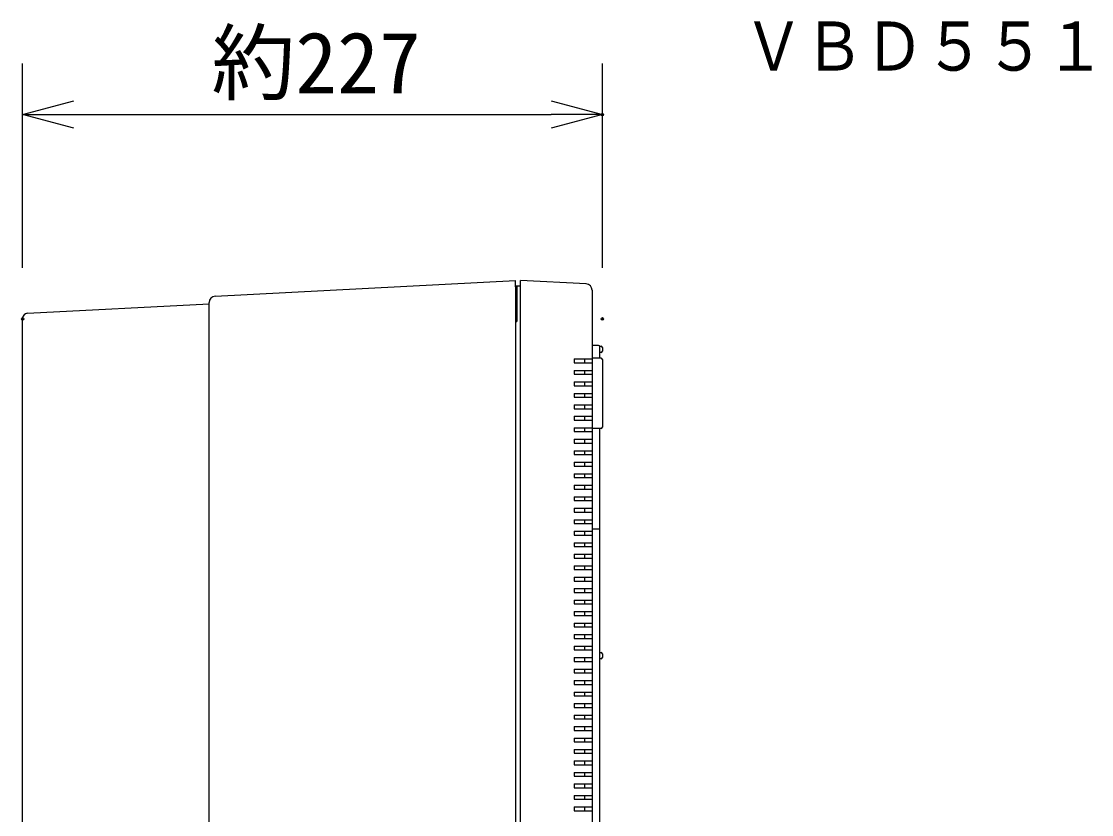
# Model space of a CAD drawing. Units: millimetres, scale not verified. Extents: x -63 to 63, y -57 to 57.
# Drawn here: x 21.16 to 63.07, y 17.57 to 48.64 of the extents above; entities that cross this region are included whole.
import ezdxf
from ezdxf.enums import TextEntityAlignment as Align

# ---------------------------------------------------------------- set-up
doc = ezdxf.new("R2010")
doc.units = ezdxf.units.MM
doc.header["$LTSCALE"] = 0.190236
doc.header["$PDMODE"] = 32
doc.header["$PDSIZE"] = 0.0951
for name, color, linetype in [('0-1_TOUROKU', 1, 'Continuous'), ('0-2_GAIKEI', 1, 'Continuous'), ('0-4_SUNPO', 3, 'Continuous'), ('0-5_DEFPOINTS', 7, 'Continuous')]:
    doc.layers.add(name, color=color, linetype=linetype)
doc.styles.add('ＭＳ ゴシック', font='')
doc.styles.get('ＭＳ ゴシック').set_extended_font_data('MS Gothic')

# ---------------------------------------------------------------- blocks, each defined once
blk = doc.blocks.new('_OPEN30')
at = {"layer": '0-5_DEFPOINTS'}
blk.add_line((0, 0), (-1, 0), dxfattribs=at)
blk.add_lwpolyline([(-1, 0.26795), (0, 0), (-1, -0.26795)], dxfattribs=at)

msp = doc.modelspace()

# ---------------------------------------------------------------- linework, layer by layer
at = {"layer": '0-2_GAIKEI', "color": 7}
for p, q in [((28.7476, 37.8765), (40.5107, 38.4929)), ((40.5107, 38.2433), (40.5107, 38.4929)), ((40.7107, 38.273), (40.5107, 38.273)), ((40.5107, 38.2433), (40.5107, -6.3824)), ((40.5607, 38.273), (40.5607, 36.8807)), ((40.7107, -6.6071), (40.7107, 38.493)), ((43.2738, 38.3587), (40.7107, 38.493)), ((40.5607, 38.093), (40.5107, 38.093)), ((43.5107, 38.109), (43.5107, -6.2902)), ((21.4002, 37.2025), (28.5107, 37.5729)), ((28.5107, -6.0744), (28.5107, 37.6268)), ((21.2107, -5.5422), (21.2107, 37.0028)), ((40.5107, 36.8806), (40.5607, 36.8807))]:
    msp.add_line(p, q, dxfattribs=at)
at = {"layer": '0-2_GAIKEI'}
for p, q in [((43.7607, 35.943), (43.5107, 35.943)), ((43.804, 35.9179), (43.8607, 35.9179)), ((43.8107, 35.443), (43.8107, 35.893)), ((43.8607, 35.6679), (43.8107, 35.6679)), ((43.9107, 35.8679), (43.9107, 35.7179)), ((42.8107, 35.418), (42.8107, 35.268)), ((42.8107, 35.418), (43.5107, 35.418)), ((43.2307, 35.268), (43.2307, 35.418)), ((43.8607, 35.443), (43.5107, 35.443)), ((43.9107, 35.393), (43.9107, 32.743)), ((42.8107, 34.968), (42.8107, 34.818)), ((42.8107, 34.968), (43.5107, 34.968)), ((43.2307, 34.818), (43.2307, 34.968)), ((42.8107, 34.518), (42.8107, 34.368)), ((42.8107, 34.518), (43.5107, 34.518)), ((43.2307, 34.368), (43.2307, 34.518)), ((42.8107, 34.068), (42.8107, 33.918)), ((42.8107, 34.068), (43.5107, 34.068)), ((43.2307, 33.918), (43.2307, 34.068)), ((42.8107, 33.618), (42.8107, 33.468)), ((42.8107, 33.618), (43.5107, 33.618)), ((43.2307, 33.468), (43.2307, 33.618)), ((42.8107, 33.168), (42.8107, 33.018)), ((42.8107, 33.168), (43.5107, 33.168)), ((43.2307, 33.018), (43.2307, 33.168)), ((42.8107, 32.718), (42.8107, 32.568)), ((42.8107, 32.718), (43.5107, 32.718)), ((43.2307, 32.568), (43.2307, 32.718)), ((43.8607, 32.693), (43.5107, 32.693)), ((43.8107, -0.3071), (43.8107, 32.693)), ((42.8107, 32.268), (42.8107, 32.118)), ((42.8107, 32.268), (43.5107, 32.268)), ((43.2307, 32.118), (43.2307, 32.268)), ((42.8107, 31.818), (42.8107, 31.668)), ((42.8107, 31.818), (43.5107, 31.818)), ((43.2307, 31.668), (43.2307, 31.818)), ((42.8107, 31.368), (42.8107, 31.218)), ((42.8107, 31.368), (43.5107, 31.368)), ((43.2307, 31.218), (43.2307, 31.368)), ((42.8107, 30.918), (42.8107, 30.768)), ((42.8107, 30.918), (43.5107, 30.918)), ((43.2307, 30.768), (43.2307, 30.918)), ((42.8107, 30.468), (42.8107, 30.318)), ((42.8107, 30.468), (43.5107, 30.468)), ((43.2307, 30.318), (43.2307, 30.468)), ((42.8107, 30.018), (42.8107, 29.868)), ((42.8107, 30.018), (43.5107, 30.018)), ((43.2307, 29.868), (43.2307, 30.018)), ((42.8107, 29.568), (42.8107, 29.418)), ((42.8107, 29.568), (43.5107, 29.568)), ((43.2307, 29.418), (43.2307, 29.568)), ((42.8107, 29.118), (42.8107, 28.968)), ((42.8107, 29.118), (43.5107, 29.118)), ((43.2307, 28.968), (43.2307, 29.118)), ((42.8107, 28.668), (42.8107, 28.518)), ((42.8107, 28.668), (43.5107, 28.668)), ((43.2307, 28.518), (43.2307, 28.668)), ((43.8107, 28.743), (43.5107, 28.743)), ((42.8107, 28.218), (42.8107, 28.068)), ((42.8107, 28.218), (43.5107, 28.218)), ((43.2307, 28.068), (43.2307, 28.218)), ((42.8107, 27.768), (42.8107, 27.618)), ((42.8107, 27.768), (43.5107, 27.768)), ((43.2307, 27.618), (43.2307, 27.768)), ((42.8107, 27.318), (42.8107, 27.168)), ((42.8107, 27.318), (43.5107, 27.318)), ((43.2307, 27.168), (43.2307, 27.318)), ((42.8107, 26.868), (42.8107, 26.718)), ((42.8107, 26.868), (43.5107, 26.868)), ((43.2307, 26.718), (43.2307, 26.868)), ((42.8107, 26.418), (42.8107, 26.268)), ((42.8107, 26.418), (43.5107, 26.418)), ((43.2307, 26.268), (43.2307, 26.418)), ((42.8107, 25.968), (42.8107, 25.818)), ((42.8107, 25.968), (43.5107, 25.968)), ((43.2307, 25.818), (43.2307, 25.968)), ((42.8107, 25.518), (42.8107, 25.368)), ((42.8107, 25.518), (43.5107, 25.518)), ((43.2307, 25.368), (43.2307, 25.518)), ((42.8107, 25.068), (42.8107, 24.918)), ((42.8107, 25.068), (43.5107, 25.068)), ((43.2307, 24.918), (43.2307, 25.068)), ((42.8107, 24.618), (42.8107, 24.468)), ((42.8107, 24.618), (43.5107, 24.618)), ((43.2307, 24.468), (43.2307, 24.618)), ((42.8107, 24.168), (42.8107, 24.018)), ((42.8107, 24.168), (43.5107, 24.168)), ((43.2307, 24.018), (43.2307, 24.168)), ((43.8107, 23.9179), (43.8607, 23.9179)), ((42.8107, 23.718), (42.8107, 23.568)), ((42.8107, 23.718), (43.5107, 23.718)), ((43.2307, 23.568), (43.2307, 23.718)), ((43.8607, 23.6679), (43.8107, 23.6679)), ((43.9107, 23.8679), (43.9107, 23.7179)), ((42.8107, 23.268), (42.8107, 23.118)), ((42.8107, 23.268), (43.5107, 23.268)), ((43.2307, 23.118), (43.2307, 23.268)), ((42.8107, 22.818), (42.8107, 22.668)), ((42.8107, 22.818), (43.5107, 22.818)), ((43.2307, 22.668), (43.2307, 22.818)), ((42.8107, 22.368), (42.8107, 22.218)), ((42.8107, 22.368), (43.5107, 22.368)), ((43.2307, 22.218), (43.2307, 22.368)), ((42.8107, 21.918), (42.8107, 21.768)), ((42.8107, 21.918), (43.5107, 21.918)), ((43.2307, 21.768), (43.2307, 21.918)), ((42.8107, 21.468), (42.8107, 21.318)), ((42.8107, 21.468), (43.5107, 21.468)), ((43.2307, 21.318), (43.2307, 21.468)), ((42.8107, 21.018), (42.8107, 20.868)), ((42.8107, 21.018), (43.5107, 21.018)), ((43.2307, 20.868), (43.2307, 21.018)), ((42.8107, 20.568), (42.8107, 20.418)), ((42.8107, 20.568), (43.5107, 20.568)), ((43.2307, 20.418), (43.2307, 20.568)), ((42.8107, 20.118), (42.8107, 19.968)), ((42.8107, 20.118), (43.5107, 20.118)), ((43.2307, 19.968), (43.2307, 20.118)), ((42.8107, 19.668), (42.8107, 19.518)), ((42.8107, 19.668), (43.5107, 19.668)), ((43.2307, 19.518), (43.2307, 19.668)), ((42.8107, 19.218), (42.8107, 19.068)), ((42.8107, 19.218), (43.5107, 19.218)), ((43.2307, 19.068), (43.2307, 19.218)), ((42.8107, 18.768), (42.8107, 18.618)), ((42.8107, 18.768), (43.5107, 18.768)), ((43.2307, 18.618), (43.2307, 18.768)), ((42.8107, 18.318), (42.8107, 18.168)), ((42.8107, 18.318), (43.5107, 18.318)), ((43.2307, 18.168), (43.2307, 18.318)), ((42.8107, 17.868), (42.8107, 17.718)), ((42.8107, 17.868), (43.5107, 17.868)), ((43.2307, 17.718), (43.2307, 17.868))]:
    msp.add_line(p, q, dxfattribs=at)
for points in [[(42.8107, 35.418), (42.8107, 35.268), (43.5107, 35.268)], [(42.8107, 34.968), (42.8107, 34.818), (43.5107, 34.818)], [(42.8107, 34.518), (42.8107, 34.368), (43.5107, 34.368)], [(42.8107, 34.068), (42.8107, 33.918), (43.5107, 33.918)], [(42.8107, 33.618), (42.8107, 33.468), (43.5107, 33.468)], [(42.8107, 33.168), (42.8107, 33.018), (43.5107, 33.018)], [(42.8107, 32.718), (42.8107, 32.568), (43.5107, 32.568)], [(42.8107, 32.268), (42.8107, 32.118), (43.5107, 32.118)], [(42.8107, 31.818), (42.8107, 31.668), (43.5107, 31.668)], [(42.8107, 31.368), (42.8107, 31.218), (43.5107, 31.218)], [(42.8107, 30.918), (42.8107, 30.768), (43.5107, 30.768)], [(42.8107, 30.468), (42.8107, 30.318), (43.5107, 30.318)], [(42.8107, 30.018), (42.8107, 29.868), (43.5107, 29.868)], [(42.8107, 29.568), (42.8107, 29.418), (43.5107, 29.418)], [(42.8107, 29.118), (42.8107, 28.968), (43.5107, 28.968)], [(42.8107, 28.668), (42.8107, 28.518), (43.5107, 28.518)], [(42.8107, 28.218), (42.8107, 28.068), (43.5107, 28.068)], [(42.8107, 27.768), (42.8107, 27.618), (43.5107, 27.618)], [(42.8107, 27.318), (42.8107, 27.168), (43.5107, 27.168)], [(42.8107, 26.868), (42.8107, 26.718), (43.5107, 26.718)], [(42.8107, 26.418), (42.8107, 26.268), (43.5107, 26.268)], [(42.8107, 25.968), (42.8107, 25.818), (43.5107, 25.818)], [(42.8107, 25.518), (42.8107, 25.368), (43.5107, 25.368)], [(42.8107, 25.068), (42.8107, 24.918), (43.5107, 24.918)], [(42.8107, 24.618), (42.8107, 24.468), (43.5107, 24.468)], [(42.8107, 24.168), (42.8107, 24.018), (43.5107, 24.018)], [(42.8107, 23.718), (42.8107, 23.568), (43.5107, 23.568)], [(42.8107, 23.268), (42.8107, 23.118), (43.5107, 23.118)], [(42.8107, 22.818), (42.8107, 22.668), (43.5107, 22.668)], [(42.8107, 22.368), (42.8107, 22.218), (43.5107, 22.218)], [(42.8107, 21.918), (42.8107, 21.768), (43.5107, 21.768)], [(42.8107, 21.468), (42.8107, 21.318), (43.5107, 21.318)], [(42.8107, 21.018), (42.8107, 20.868), (43.5107, 20.868)], [(42.8107, 20.568), (42.8107, 20.418), (43.5107, 20.418)], [(42.8107, 20.118), (42.8107, 19.968), (43.5107, 19.968)], [(42.8107, 19.668), (42.8107, 19.518), (43.5107, 19.518)], [(42.8107, 19.218), (42.8107, 19.068), (43.5107, 19.068)], [(42.8107, 18.768), (42.8107, 18.618), (43.5107, 18.618)], [(42.8107, 18.318), (42.8107, 18.168), (43.5107, 18.168)], [(42.8107, 17.868), (42.8107, 17.718), (43.5107, 17.718)]]:
    msp.add_lwpolyline(points, dxfattribs=at)
at = {"layer": '0-2_GAIKEI', "color": 7}
for centre, radius, start, end in [((43.2607, 38.109), 0.25, 0, 87), ((28.7607, 37.6268), 0.25, 93.00002, 180), ((21.4107, 37.0028), 0.2, 92.99998, 180)]:
    msp.add_arc(centre, radius, start, end, dxfattribs=at)
at = {"layer": '0-2_GAIKEI'}
for centre, start, end in [((43.7607, 35.893), 0, 90), ((43.8607, 35.8679), 0, 90), ((43.8607, 35.7179), 270, 0), ((43.8607, 35.7179), 270, 0), ((43.8607, 35.393), 0, 90), ((43.8607, 32.743), 270, 0), ((43.8607, 23.8679), 0, 90), ((43.8607, 23.7179), 270, 0)]:
    msp.add_arc(centre, 0.05, start, end, dxfattribs=at)
at = {"layer": '0-4_SUNPO'}
for p, q in [((21.2107, 38.9856), (21.2107, 46.9856)), ((43.9107, 38.9856), (43.9107, 46.9856)), ((23.2107, 44.9856), (41.9107, 44.9856))]:
    msp.add_line(p, q, dxfattribs=at)
at = {"layer": '0-5_DEFPOINTS'}
for p in [(43.9107, 44.9856), (21.2107, 36.9856), (43.9107, 36.9856)]:
    msp.add_point(p, dxfattribs=at)

# ---------------------------------------------------------------- block references
at = {"layer": '0-4_SUNPO', "xscale": 2, "yscale": 2, "rotation": 180}
msp.add_blockref('_OPEN30', (21.2107, 44.9856), dxfattribs=at)
at = {"layer": '0-4_SUNPO', "xscale": 2, "yscale": 2}
msp.add_blockref('_OPEN30', (43.9107, 44.9856), dxfattribs=at)

# ---------------------------------------------------------------- texts
at = {"layer": '0-1_TOUROKU', "style": 'ＭＳ ゴシック', "width": 0.9}
msp.add_text('ＶＢＤ５５１', height=1.925, dxfattribs=at).set_placement((49.4334, 46.13), align=Align.BOTTOM_LEFT)
at = {"layer": '0-4_SUNPO', "style": 'ＭＳ ゴシック'}
msp.add_text('約227', height=2.406, dxfattribs=at).set_placement((28.6073, 45.0952), align=Align.BOTTOM_LEFT)

doc.saveas('drawing.dxf')
